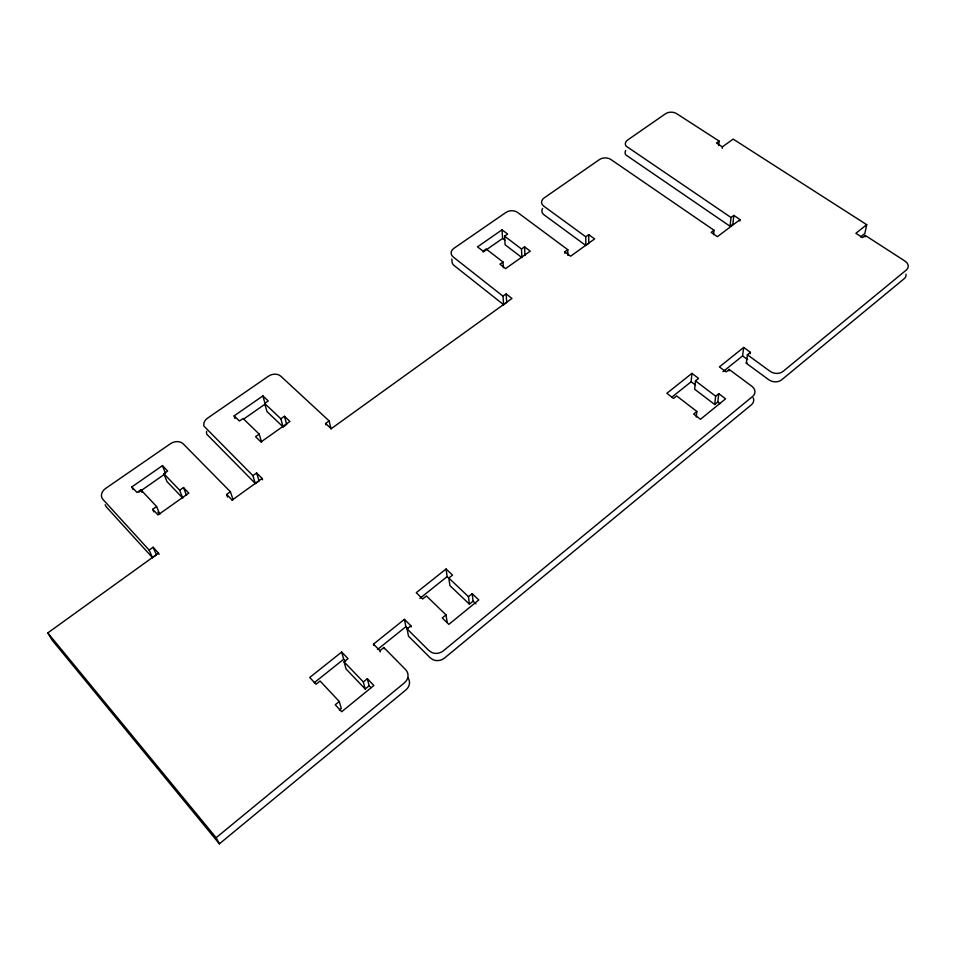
<?xml version="1.0" encoding="UTF-8"?>
<svg xmlns="http://www.w3.org/2000/svg" width="956" height="956" viewBox="0 0 956 956"><rect width="100%" height="100%" fill="white"/><g stroke="black" fill="none" stroke-linecap="round" stroke-linejoin="round"><path stroke-width="1.43" d="M585.777 245.453L585.777 236.789L588.753 234.662L588.729 243.326L585.777 245.453L544.06 214.837A8.102 5.784 -2.3 0 1 542.602 208.456M671.937 397.099L691.152 381.755L691.917 373.366L698.573 378.397L695.466 380.882L694.677 389.247L714.706 404.507L717.801 401.998L718.769 393.669L725.58 398.819L700.461 419.29L693.662 414.032L696.828 411.462L676.669 395.915L673.502 398.437L666.87 393.31L691.917 373.366M718.721 145.539L719.151 141.094L676.621 113.644A7.851 5.282 1 0 0 665.555 113.728L627.614 140.03A7.947 5.437 0.1 0 0 626.001 146.041L731.029 217.514L730.061 226.261L625.75 154.848A7.899 5.437 0.1 0 1 625.714 150.534M713.594 234.626L714.024 230.253L610.836 159.461A8.018 5.557 -0.7 0 0 599.532 159.509L544.095 197.964A8.15 5.784 -2.3 0 0 543.785 206.149L585.777 236.789M722.222 148.359L722.366 146.877L733.156 139.098L866.733 224.696L864.857 233.491L860.543 236.921M696.279 416.971L696.828 411.462M739.896 221.063L740.063 219.605L733.838 215.399L732.858 224.158L730.061 226.261M714.706 404.507L715.65 396.19L718.769 393.669M729.01 370.856L729.177 369.446L751.87 386.284A9.249 7.146 7.1 0 1 752.611 396.453L443.285 650.881A10.193 9.022 -11.9 0 1 431.921 652.578L428.933 650.594L407.053 628.845L410.877 625.762L404.412 619.345L373.497 644.117L373.784 645.324M722.975 371.681L742.573 355.919L743.696 347.434L750.424 352.334L750.221 353.756M905.989 274.241A8.807 6.226 9.7 0 1 904.173 278.71L781.626 379.843A9.106 6.943 7.9 0 1 768.791 379.759L746.254 363.22L747.413 354.76L750.424 352.334M864.953 236.909L865.264 235.439L904.902 261.024A8.867 6.25 9.5 0 1 906.372 269.986L783.048 371.418A9.178 6.967 7.7 0 1 770.118 371.334L747.413 354.76M153.103 547.238L156.426 554.827L152.494 557.659L149.136 550.082L153.103 547.238L158.505 553.142L47.8 632.908L52.078 640.09L219.378 843.849L405.918 689.909A10.277 9.178 -17 0 0 407.877 677.661M219.378 843.849L216.128 837.719L404.412 682.847A10.361 9.225 -16.7 0 0 405.631 669.654L383.846 647.535L379.938 650.678L380.225 651.884M339.308 710.057L341.316 708.432L339.272 701.489L320.069 681.007L316.03 684.233L309.732 677.469L341.674 652.052L348.032 658.648L344.064 661.827L346.048 668.961L365.192 689.001L369.135 685.787L367.331 678.724L363.352 681.951L365.192 689.001M469.408 604.168L473.089 601.181L472.18 593.676L468.476 596.687L469.408 604.168L449.918 585.622L448.83 578.057L452.523 575.106L446.058 568.999L416.254 592.72L422.683 598.97L426.448 595.958L446.022 614.899L447.145 622.284M339.272 701.489L335.221 704.775L341.698 711.718L373.856 685.512L367.331 678.724M446.022 614.899L442.246 617.958L448.854 624.376L478.813 599.95L472.18 593.676M746.254 363.22L747.006 362.611M729.177 369.446L726.118 371.908L719.39 366.913L743.696 347.434M377.489 649.518L405.87 626.706L404.412 619.345M314.261 682.715L343.67 659.234L341.674 652.052M419.875 598.384L447.157 576.587L446.058 568.999M865.264 235.439L862.551 237.602L855.883 233.288L866.733 224.696M740.063 219.605L717.394 236.67L711.168 232.38L714.024 230.253M731.029 217.514L733.838 215.399M232.141 500.275L233.073 499.594L230.408 491.766L183.182 443.823A9.333 7.158 -19.4 0 0 170.526 443.692L105.638 488.432A9.62 7.361 -22.8 0 0 102.913 499.379L149.136 550.082M255.371 483.533L259.064 480.88L256.614 472.969L252.898 475.646L255.371 483.533L206.759 434.203A9.118 7.015 -17.5 0 1 206.627 431.323M503.585 304.677L506.716 302.419L506.166 293.922L503.011 296.181L503.585 304.677L454.076 265.493A8.281 6.071 -5.6 0 1 452.033 261.179L451.806 259.04M256.614 472.969L262.159 478.466L232.141 500.084L226.632 494.479L230.408 491.766M325.912 424.834L325.602 423.472L329.151 420.927L280.837 376.234A8.951 6.812 -14.2 0 0 268.493 376.15L207.512 418.19A9.19 7.039 -17.4 0 0 203.998 426.173L252.898 475.646M564.805 253.304L564.781 251.858L567.792 249.695L517.531 212.399A8.198 5.867 -3.6 0 0 505.975 212.423L453.933 248.297A8.341 6.083 -5.6 0 0 453.18 256.937L503.011 296.181M719.151 141.094L716.438 143.042L722.366 146.877M283.084 426.902L286.645 424.38L284.458 416.278L280.873 418.812L283.084 426.902L266.975 411.57L264.669 403.444L268.23 400.946L262.888 395.904L234.136 415.872L234.985 418.561M153.785 511.854L152.697 509.285L156.581 506.537L140.855 489.771L136.995 492.46L131.82 486.927L162.448 465.656L167.659 471.081L163.858 473.734L166.977 481.597L182.704 498.052L179.668 490.237L163.858 473.734M179.668 490.237L183.492 487.548L188.834 493.093L157.991 514.949L152.697 509.285M234.136 415.872L239.454 421.022L243.075 418.489L259.207 434.108L255.563 436.677L261 441.959L289.931 421.453L284.458 416.278M503.035 262.016L499.928 264.203L505.616 268.6L530.245 251.153L524.545 246.839L521.486 248.99L521.916 257.594L505.115 244.784L504.565 236.168L507.612 234.041L502.031 229.822L477.498 246.863L483.067 251.165L486.15 249.002L503.035 262.016L503.406 267.74M138.847 492.185L164.348 474.391M243.804 418.967L265.194 404.053L262.888 395.904M483.091 252.049L502.593 238.45L502.031 229.822M588.753 234.662L594.608 238.928L570.613 256.208L564.781 251.858M742.573 355.919L747.58 359.575M504.565 236.168L521.486 248.99M695.466 380.882L715.65 396.19M502.593 238.45L504.804 240.135M691.152 381.755L695.562 385.101M717.801 401.998L720.047 403.707M506.166 293.922L511.962 298.475L331.218 428.694L325.602 423.472M264.669 403.444L280.873 418.812M448.83 578.057L468.476 596.687M447.157 576.587L449.296 578.619M473.089 601.181L475.909 603.857M405.87 626.706L407.794 628.618M373.497 644.117L379.938 650.678M343.67 659.234L345.475 661.11M369.135 685.787L370.988 687.723M344.064 661.827L363.352 681.951M157.848 512.201L159.807 514.28L156.581 506.537M152.494 557.659L106.522 507.134A9.548 7.337 -23 0 1 105.208 504.708M47.8 632.908L216.128 837.719M158.505 553.142L159.054 554.408M131.82 486.927L132.944 489.532M140.855 489.771L141.966 492.364M162.448 465.656L165.567 473.555M183.492 487.548L186.492 495.363M226.632 494.479L227.54 497.096M262.159 478.466L262.553 479.781M259.207 434.108L261.586 442.138M329.151 420.927L331.015 429.029M383.846 647.535L384.121 648.742M407.053 628.845L408.499 636.158L430.212 657.812L433.176 659.795A10.11 8.986 -12 0 0 444.444 658.11L751.392 404.782A9.19 7.134 7.2 0 0 753.22 397.792M410.877 625.762L411.116 626.993M524.545 246.839L524.952 255.443M567.792 249.695L567.876 255.455"/></g></svg>
